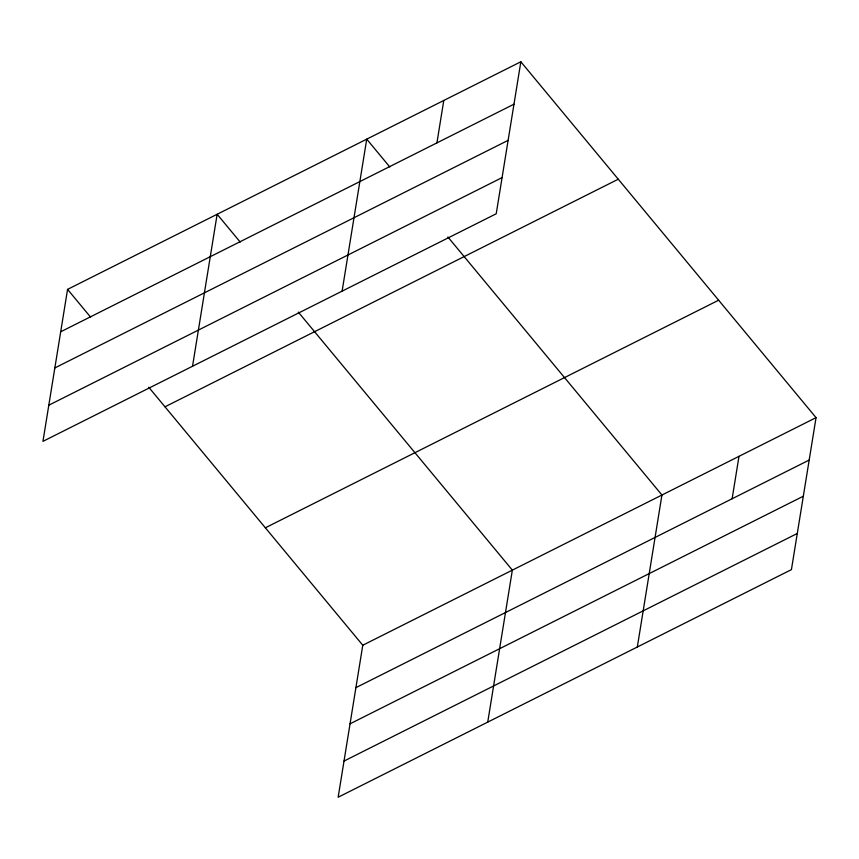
<?xml version="1.0" encoding="UTF-8"?>
<svg xmlns="http://www.w3.org/2000/svg" width="859" height="859" viewBox="0 0 859 859"><rect width="100%" height="100%" fill="white"/><g stroke="black" fill="none" stroke-linecap="round" stroke-linejoin="round"><path stroke-width="1.29" d="M67.571 289.376L42.95 441.354L496.223 213.762L520.844 61.773L67.571 289.376L90.635 317.186M192.534 366.256L217.144 214.267L240.219 242.077M342.107 291.147L366.729 139.158L389.803 166.968M436.92 142.884L443.781 100.471M148.747 387.237L362.777 645.238L338.156 797.227L791.429 569.624L816.05 417.646L520.844 61.773M487.74 722.118L512.351 570.129L298.331 312.128M637.324 647.01L661.935 495.02L447.915 237.02M732.126 498.746L738.998 456.333M60.699 331.789L513.972 104.197M54.836 367.942L508.12 140.35M48.802 405.201L502.086 177.609M164.982 406.812L618.265 179.209M265.356 527.802L718.629 300.21M362.777 645.238L816.05 417.646M355.905 687.651L809.178 460.059M350.043 723.815L803.326 496.212M344.019 761.063L797.292 533.471"/></g></svg>
